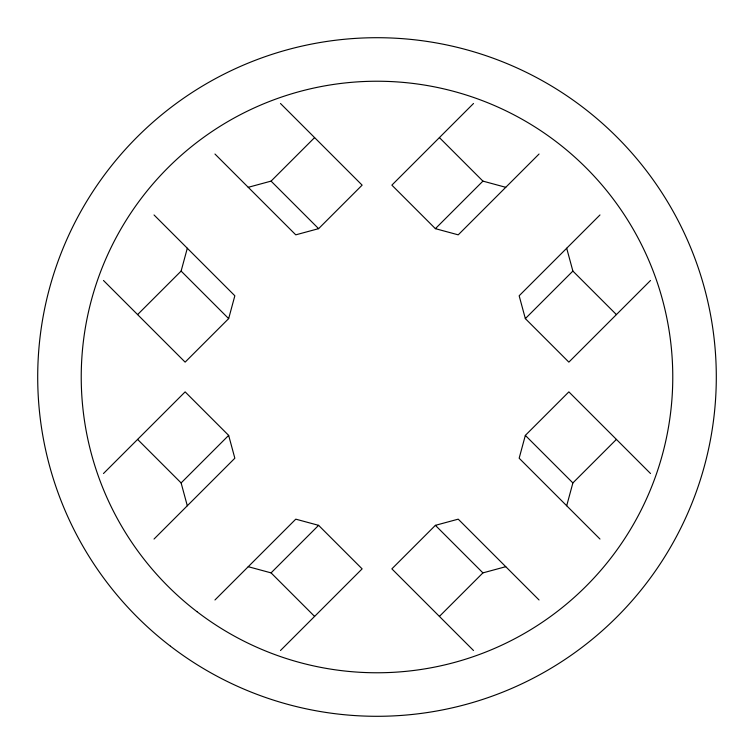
<?xml version="1.0" encoding="UTF-8"?>
<svg xmlns="http://www.w3.org/2000/svg" width="754" height="754" viewBox="0 0 754 754"><rect width="100%" height="100%" fill="white"/><g stroke="black" fill="none" stroke-linecap="round" stroke-linejoin="round"><path stroke-width="1.13" d="M137.596 314.597L181.12 271.072L187.312 248.245M103.477 280.479L185.135 362.127L228.66 318.612L234.843 295.775L154.023 214.956M650.523 473.521L568.865 391.873L525.34 435.397L519.157 458.225L599.977 539.044M566.688 505.764L572.88 482.928L616.404 439.403M248.236 187.312L271.072 181.12L314.597 137.596M214.956 154.023L295.775 234.843L318.603 228.66L362.127 185.135L280.479 103.477M103.477 473.521L185.135 391.873L228.66 435.397L234.843 458.225L154.023 539.044M473.521 103.477L391.873 185.135L435.388 228.66L458.225 234.843L539.044 154.023M187.303 505.764L181.12 482.928L228.66 435.397M435.388 228.66L482.928 181.12L505.755 187.312M214.956 599.977L295.775 519.157L318.603 525.34L362.127 568.865L280.479 650.523M599.977 214.956L519.157 295.775L525.34 318.612L568.865 362.127L650.523 280.479M248.236 566.697L271.072 572.88L318.603 525.34M525.34 318.612L572.88 271.072L566.688 248.245M539.044 599.977L458.225 519.157L435.388 525.34L391.873 568.865L473.521 650.523M439.403 616.404L482.928 572.88L505.755 566.697M439.403 137.596L482.928 181.12M572.88 271.072L616.404 314.597M271.072 181.12L318.603 228.66M525.34 435.397L572.88 482.928M181.12 271.072L228.66 318.612M435.388 525.34L482.928 572.88M137.596 439.403L181.12 482.928M271.072 572.88L314.597 616.404M196.945 611.654A295.775 295.775 0 0 0 670.24 415.605A295.775 295.775 0 0 0 263.815 103.741A295.775 295.775 0 0 0 196.945 611.654M170.451 646.187A339.3 339.3 0 0 0 713.397 421.288A339.3 339.3 0 0 0 247.152 63.534A339.3 339.3 0 0 0 170.451 646.187"/></g></svg>
